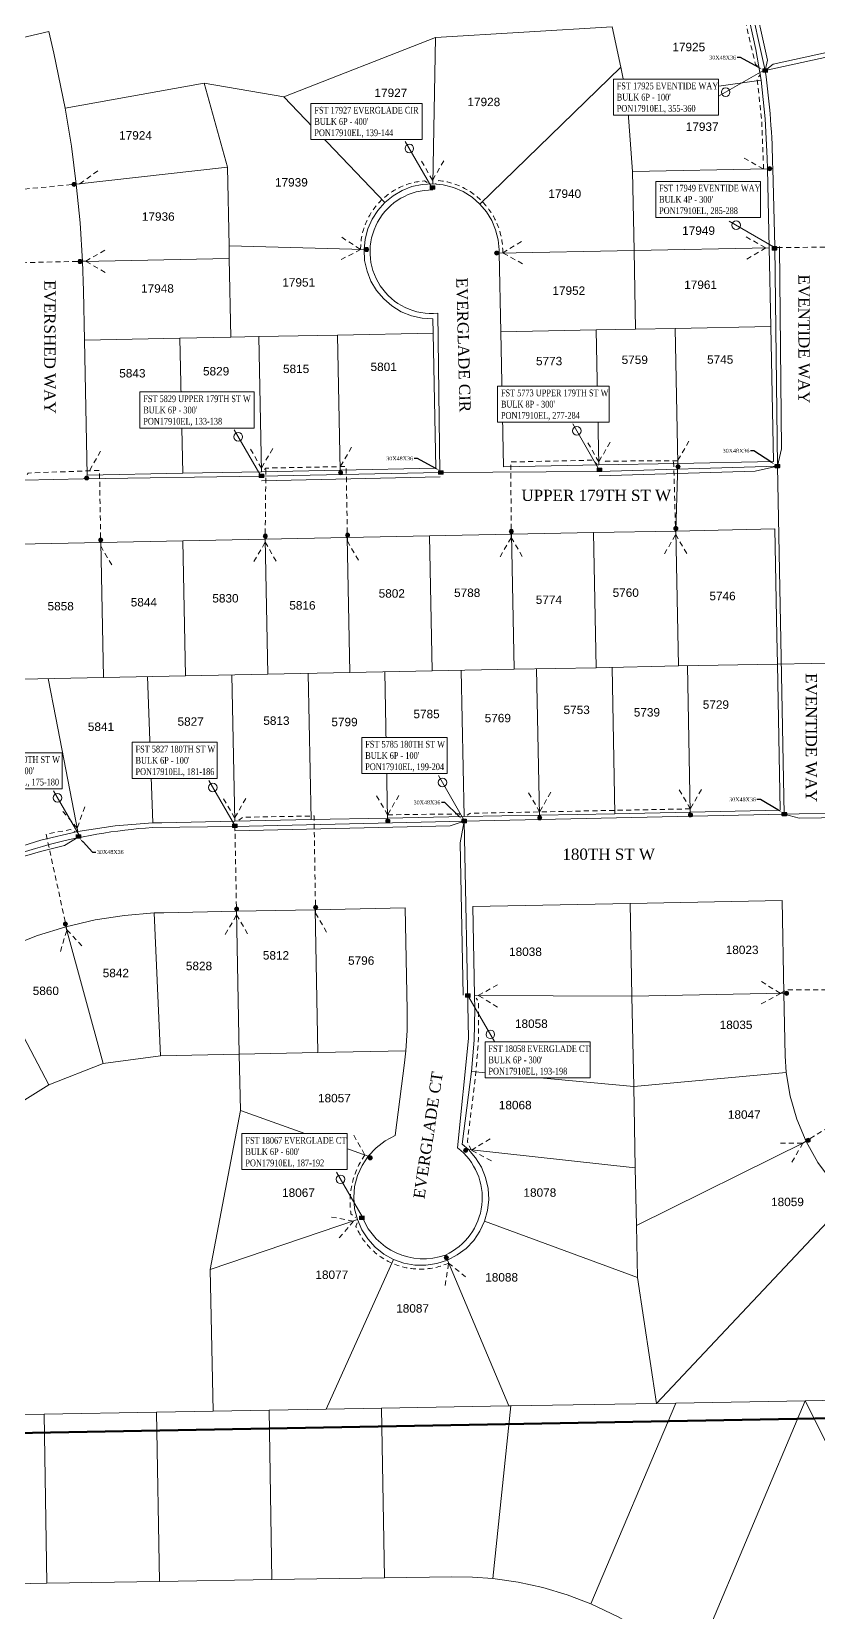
# Model space of a CAD drawing. Header units: feet. Extents: x 865220 to 2841409, y -2240498 to 948907.
# Drawn here: x 2836789 to 2837488, y 943864 to 945269 of the extents above; entities that cross this region are included whole.
import ezdxf
from ezdxf import colors
from ezdxf.entities.mleader import LeaderData, LeaderLine
from ezdxf.enums import TextEntityAlignment as Align
from ezdxf.lldxf.tags import DXFTag
from ezdxf.math import Vec2, Vec3

# ---------------------------------------------------------------- set-up
doc = ezdxf.new("R2010")
doc.units = ezdxf.units.FT
doc.header["$LTSCALE"] = 0.015
doc.header["$MEASUREMENT"] = 0
doc.linetypes.add('DASHED', pattern=[5, 3, -2])
for name, color, linetype in [('144A', 112, '144A'), ('288A', 112, '288A'), ('48A', 112, '48A'), ('48B', 112, '48B'), ('72A', 112, '72A'), ('BURNSVILLE AREA', 7, 'F1'), ('Dakota County Addresses', 7, 'Continuous'), ('Dakota County Parcels', 7, 'Continuous'), ('DETAIL', 7, 'Continuous'), ('DROP BURIED', 7, 'DASHED'), ('PROP_TEL', 6, 'Continuous'), ('STREET NAME', 7, 'Continuous'), ('TAIL', 1, 'MST'), ('TELEPHONE STRUCT-PROP', 6, 'Continuous'), ('TERMINALS', 7, 'Continuous')]:
    doc.layers.add(name, color=color, linetype=linetype)
doc.layers.add('RUNNING LINE (UNDERGROUND)', color=10, linetype='Continuous', lineweight=40)
doc.styles.add('Dimensions 100', font='arial.ttf')
doc.styles.add('Line', font='txt.shx', dxfattribs={"height": 3})
doc.styles.add('SIMPLEX', font='times.ttf', dxfattribs={"width": 0.8})
doc.styles.get("Standard").update_dxf_attribs({"font": 'times.ttf'})
doc.styles.add('Utilities', font='arial.ttf', dxfattribs={"height": 2.5})
tags = doc.linetypes.add('144A', pattern='A,80,-5,["144A",Line,S=1.5,R=0,X=0,Y=-1.5],-24', length=109).pattern_tags.tags
tags[6] = DXFTag(74, 10)
tags = doc.linetypes.add('288A', pattern='A,80,-5,["288A",Line,S=1.5,R=0,X=0,Y=-1.5],-24', length=109).pattern_tags.tags
tags[6] = DXFTag(74, 10)
tags = doc.linetypes.add('48A', pattern='A,80,-5,["48A",Line,S=1.5,R=0,X=0,Y=-1.5],-20', length=105).pattern_tags.tags
tags[6] = DXFTag(74, 10)
tags = doc.linetypes.add('48B', pattern='A,80,-5,["48B",Line,S=1.5,R=0,X=0,Y=-1.5],-20', length=105).pattern_tags.tags
tags[6] = DXFTag(74, 10)
tags = doc.linetypes.add('72A', pattern='A,80,-5,["72A",Line,S=1.5,R=0,X=0,Y=-1.5],-20', length=105).pattern_tags.tags
tags[6] = DXFTag(74, 10)
tags = doc.linetypes.add('F1', pattern='A,15,-5,["F1",Line,S=1.5,R=0,X=0,Y=-1.5],-12', length=32).pattern_tags.tags
tags[6] = DXFTag(74, 10)
tags = doc.linetypes.add('MST', pattern='A,5,-5,5,-5,["TAIL",Line,S=1.5,R=0,X=0,Y=-1.5],-20', length=40).pattern_tags.tags
tags[10] = DXFTag(74, 10)

# ---------------------------------------------------------------- blocks, each defined once
blk = doc.blocks.new('ACMAP_ANN_TEMPLATE_Dakota County Addresses')
at = {"layer": 'Dakota County Addresses', "style": 'Dimensions 100'}
blk.add_attdef('DakotaCountyAddress', text='', height=50, dxfattribs=at).set_placement((0, 0), align=Align.CENTER)
blk = doc.blocks.new('Proposed FlowerPot')
at = {"lineweight": 5, "ltscale": 100, "true_color": 0xffffff}
h = blk.add_hatch(color=7, dxfattribs=at)
h.dxf.hatch_style = 1
h.paths.add_polyline_path([(-0.06, 0, 0.414214), (0, -0.06, 0.414214), (0.06, 0, 0.414214), (0, 0.06, 0.414214)])
at = {"lineweight": 5, "ltscale": 100}
blk.add_circle((0, 0), 0.0604, dxfattribs=at)
at = {"layer": 'RUNNING LINE (UNDERGROUND)', "color": 6, "lineweight": 5, "const_width": 0.00907, "flags": 128}
blk.add_lwpolyline([(-0.06, 0, -0.414214), (0, 0.06, -0.414214), (0.06, 0, -0.414214), (0, -0.06, -0.414214), (-0.06, 0)], format="xyb", dxfattribs=at)
at = {"color": 18, "linetype": 'ByBlock', "lineweight": 5, "ltscale": 100, "true_color": 0x000000, "style": 'Dimensions 100'}
blk.add_text('F', height=0.0744, dxfattribs=at).set_placement((-0.029, -0.037))
blk = doc.blocks.new('NEW HH')
at = {"ltscale": 40, "true_color": 0xffffff}
h = blk.add_hatch(color=7, dxfattribs=at)
h.dxf.hatch_style = 1
h.paths.add_polyline_path([(-0.061, -0.031, 0.414214), (-0.046, -0.046), (0.046, -0.046, 0.414214), (0.061, -0.031), (0.061, 0.031, 0.414214), (0.046, 0.046), (-0.046, 0.046, 0.414214), (-0.061, 0.031)])
at = {"layer": 'RUNNING LINE (UNDERGROUND)', "color": 6, "lineweight": 0, "const_width": 0.005, "flags": 128}
blk.add_lwpolyline([(-0.061, 0.031), (-0.061, -0.031, 0.414214), (-0.046, -0.046), (0.046, -0.046, 0.414214), (0.061, -0.031), (0.061, 0.031, 0.414214), (0.046, 0.046), (-0.046, 0.046, 0.414214)], format="xyb", close=True, dxfattribs=at)
at = {"layer": 'TELEPHONE STRUCT-PROP', "color": 18, "true_color": 0x000000, "style": 'Utilities'}
blk.add_text('HH', height=0.05, dxfattribs=at).set_placement((0, 0), align=Align.MIDDLE_CENTER)
blk = doc.blocks.new('TERMINAL')
at = {"lineweight": 5, "ltscale": 0.5, "flags": 128}
blk.add_lwpolyline([(-0.1, -0.6), (-0.1, 44.8)], dxfattribs=at)
at = {"lineweight": 5, "ltscale": 0.5}
blk.add_circle((-0.1, 37.6), 3.83, dxfattribs=at)

msp = doc.modelspace()

# ---------------------------------------------------------------- linework, layer by layer
at = {"layer": '144A', "lineweight": 5, "ltscale": 50, "flags": 128}
msp.add_lwpolyline([(2837451.8, 944882.6), (2837458, 944573.5), (2837173.6, 944567.3), (2836969.7, 944562.5), (2836896.7, 944561.5, 0.104093), (2836706.3, 944508, 0.035024), (2836650.5, 944471.5, -0.042085), (2836578.5, 944424.7, -0.158174), (2836414.8, 944406.5), (2836334.3, 944422)], format="xyb", dxfattribs=at)
at = {"layer": '288A', "lineweight": 5, "ltscale": 50, "flags": 128}
msp.add_lwpolyline([(2834246.6, 944844), (2834452, 944845.4), (2834624.6, 944847.7), (2834825, 944848.8, 0.011615), (2834943.4, 944852.1, 0.030516), (2835035.9, 944860.4, 0.024555), (2835124.5, 944876.3), (2835210.8, 944896.9), (2835375.1, 944938.5), (2835476.4, 944957.7), (2835607.4, 944974.9, -0.1029), (2835676.9, 944971.7), (2835719.4, 944960.5), (2835902.9, 944908.2, 0.07075), (2836018, 944887.7, 0.026794), (2836192.7, 944891.2, -0.055921), (2836456.1, 944876), (2836511.5, 944866.7), (2836539.6, 944864.6), (2836620.8, 944865.7), (2836782.3, 944870.1), (2836835.1, 944871.4), (2836993.4, 944873.5), (2837152, 944876.9), (2837293.5, 944877.9), (2837451.8, 944882.6), (2837449.6, 945077.5), (2837447.7, 945146.8, 0.031584), (2837441, 945233.9), (2837425.8, 945302.5), (2837393, 945440.5), (2837607.9, 945487.5)], format="xyb", dxfattribs=at)
at = {"layer": '48A', "lineweight": 5, "ltscale": 50, "flags": 128}
msp.add_lwpolyline([(2837458, 944573.5), (2837471.3, 944569.7), (2837510.9, 944570.5), (2837513, 944417.6), (2837514.6, 944362.9, 0.441048), (2837652.7, 944237.6), (2837792.2, 944240.3), (2838001.1, 944244.5), (2838220.6, 944249.3)], format="xyb", dxfattribs=at)
at = {"layer": '48B', "lineweight": 5, "ltscale": 50, "flags": 128}
msp.add_lwpolyline([(2837458, 944573.5), (2837510.8, 944574.5), (2837731.1, 944579.4), (2837867.3, 944583.3)], dxfattribs=at)
at = {"layer": '72A', "lineweight": 5, "ltscale": 50, "flags": 128}
msp.add_lwpolyline([(2837888.5, 944890.4), (2838028.4, 944893.7), (2838116.5, 944896.9), (2838115, 945019.8, 0.060257), (2838104.8, 945093.3, -0.084014), (2838075.9, 945235.2), (2838070.5, 945328.2, 0.021242), (2837858.5, 945311.7, 0.014049), (2837645.9, 945278.6), (2837441, 945233.9), (2837443, 945243.3), (2837429.7, 945303.4), (2837397, 945437.9), (2837597.1, 945482.2), (2837607.9, 945487.5)], format="xyb", dxfattribs=at)
at = {"layer": 'Dakota County Parcels', "lineweight": 5}
for p, q in [((2837305, 945272.8), (2837148, 945263.3)), ((2837312.6, 945236.8), (2837305, 945272.8)), ((2836775.4, 945261.7), (2836804.6, 945268.5)), ((2836809, 945249.3), (2836804.6, 945268.5)), ((2837148, 945263.3), (2837013.2, 945210.7)), ((2837148, 945263.3), (2837145.6, 945133.3)), ((2836819, 945200.5), (2836809, 945249.3)), ((2837312.6, 945236.8), (2837187.5, 945115.2)), ((2837318.5, 945208.5), (2837312.6, 945236.8)), ((2836942.6, 945222.8), (2836819, 945200.5)), ((2836942.6, 945222.8), (2836963.2, 945148.1)), ((2837013.2, 945210.7), (2836942.6, 945222.8)), ((2837318.5, 945208.5), (2837437.3, 945225.5)), ((2837013.2, 945210.7), (2837103.1, 945116.7)), ((2837323.1, 945144.2), (2837318.5, 945208.5)), ((2836963.2, 945148.1), (2836828.9, 945133)), ((2836963.2, 945148.1), (2836964.6, 945078.1)), ((2837323.1, 945144.2), (2837443.1, 945146.6)), ((2837443.1, 945146.6), (2837442.9, 945156.2)), ((2837444.5, 945076.6), (2837443.1, 945146.6)), ((2837324.5, 945074.2), (2837323.1, 945144.2)), ((2836964.6, 945078.1), (2837084.6, 945074.9)), ((2836964.6, 945078.1), (2836964.8, 945067.1)), ((2837204.6, 945071.8), (2837204.5, 945074.6)), ((2837324.5, 945074.2), (2837204.6, 945071.8)), ((2837324.5, 945074.2), (2837444.5, 945076.6)), ((2837325.9, 945004.2), (2837324.5, 945074.2)), ((2837445.9, 945006.6), (2837444.5, 945076.6)), ((2836964.8, 945067.1), (2836834.3, 945064.4)), ((2836835.2, 945038.2), (2836834.3, 945064.4)), ((2836964.8, 945067.1), (2836966.2, 944997.1)), ((2837206, 945001.8), (2837204.6, 945071.8)), ((2836836.1, 944994.5), (2836835.2, 945038.2)), ((2837146, 945000.7), (2837145.7, 945013.4)), ((2837325.9, 945004.2), (2837290.9, 945003.5)), ((2837360.9, 945004.9), (2837325.9, 945004.2)), ((2837360.9, 945004.9), (2837445.9, 945006.6)), ((2837363.3, 944885), (2837360.9, 945004.9)), ((2837448.3, 944886.7), (2837445.9, 945006.6)), ((2836836.1, 944994.5), (2836921, 944996.2)), ((2836838.5, 944874.5), (2836836.1, 944994.5)), ((2836921, 944996.2), (2836966.2, 944997.1)), ((2836923.4, 944876.2), (2836921, 944996.2)), ((2836966.2, 944997.1), (2836991, 944997.6)), ((2836991, 944997.6), (2837061, 944999)), ((2836993.4, 944877.6), (2836991, 944997.6)), ((2837061, 944999), (2837146, 945000.7)), ((2837063.4, 944879), (2837061, 944999)), ((2837148.4, 944880.7), (2837146, 945000.7)), ((2837290.9, 945003.5), (2837206, 945001.8)), ((2837208.4, 944881.9), (2837206, 945001.8)), ((2837290.9, 945003.5), (2837293.3, 944883.6)), ((2836993.4, 944877.6), (2836923.4, 944876.2)), ((2837063.4, 944879), (2836993.4, 944877.6)), ((2837148.4, 944880.7), (2837063.4, 944879)), ((2837293.3, 944883.6), (2837208.4, 944881.9)), ((2837363.3, 944885), (2837293.3, 944883.6)), ((2837362.4, 944855), (2837363.3, 944885)), ((2837363.3, 944885), (2837448.3, 944886.7)), ((2836923.4, 944876.2), (2836838.5, 944874.5)), ((2837361.5, 944824.9), (2837362.4, 944855)), ((2837215.6, 944822), (2837142.6, 944820.6)), ((2837288.5, 944823.5), (2837215.6, 944822)), ((2837217.9, 944702.1), (2837215.6, 944822)), ((2837361.5, 944824.9), (2837288.5, 944823.5)), ((2837290.9, 944703.5), (2837288.5, 944823.5)), ((2837361.5, 944824.9), (2837449.5, 944826.7)), ((2837363.9, 944705), (2837361.5, 944824.9)), ((2837451.4, 944731.7), (2837449.5, 944826.7)), ((2836850.7, 944814.8), (2836777.7, 944813.3)), ((2836923.6, 944816.2), (2836850.7, 944814.8)), ((2836853.1, 944694.8), (2836850.7, 944814.8)), ((2836996.6, 944817.7), (2836923.6, 944816.2)), ((2836926, 944696.2), (2836923.6, 944816.2)), ((2837069.6, 944819.1), (2836996.6, 944817.7)), ((2836999, 944697.7), (2836996.6, 944817.7)), ((2837142.6, 944820.6), (2837069.6, 944819.1)), ((2837072, 944699.2), (2837069.6, 944819.1)), ((2837145, 944700.6), (2837142.6, 944820.6)), ((2837451.9, 944706.7), (2837451.4, 944731.7)), ((2836853.1, 944694.8), (2836926, 944696.2)), ((2836897, 944565.6), (2836892.1, 944695.6)), ((2836926, 944696.2), (2836999, 944697.7)), ((2836969.6, 944567.1), (2836967, 944697.1)), ((2836999, 944697.7), (2837072, 944699.2)), ((2837037.5, 944568.5), (2837034.9, 944698.4)), ((2837072, 944699.2), (2837145, 944700.6)), ((2837105.5, 944569.8), (2837102.9, 944699.8)), ((2837145, 944700.6), (2837217.9, 944702.1)), ((2837173.5, 944571.2), (2837170.9, 944701.1)), ((2837217.9, 944702.1), (2837290.9, 944703.5)), ((2837240.5, 944572.5), (2837237.9, 944702.5)), ((2837290.9, 944703.5), (2837363.9, 944705)), ((2837307.5, 944573.8), (2837304.9, 944703.8)), ((2837451.9, 944706.7), (2837363.9, 944705)), ((2837371.9, 944705.1), (2837374.4, 944575.2)), ((2837481.9, 944707.3), (2837451.9, 944706.7)), ((2837454.4, 944576.8), (2837451.9, 944706.7)), ((2837511.9, 944707.9), (2837481.9, 944707.3)), ((2836780.1, 944693.3), (2836853.1, 944694.8)), ((2837037.5, 944568.5), (2837105.5, 944569.8)), ((2837105.5, 944569.8), (2837173.5, 944571.2)), ((2837173.5, 944571.2), (2837240.5, 944572.5)), ((2837240.5, 944572.5), (2837307.5, 944573.8)), ((2837307.5, 944573.8), (2837374.4, 944575.2)), ((2837374.4, 944575.2), (2837454.4, 944576.8)), ((2836905, 944565.8), (2836897, 944565.6)), ((2836905, 944565.8), (2836969.6, 944567.1)), ((2836969.6, 944567.1), (2837037.5, 944568.5)), ((2836906.6, 944485.8), (2836898.2, 944485.6)), ((2836903.7, 944358.8), (2836898.2, 944485.6)), ((2836971.1, 944487.1), (2836906.6, 944485.8)), ((2837041.1, 944488.5), (2836971.1, 944487.1)), ((2836973.7, 944360.2), (2836971.1, 944487.1)), ((2837121.1, 944490.1), (2837041.1, 944488.5)), ((2837043.6, 944361.6), (2837041.1, 944488.5)), ((2837122.9, 944399.3), (2837121.1, 944490.1)), ((2837181.1, 944491.3), (2837321, 944494.1)), ((2837182.7, 944412.3), (2837181.1, 944491.3)), ((2837456, 944496.8), (2837321, 944494.1)), ((2837322.6, 944411.7), (2837321, 944494.1)), ((2837457.6, 944414.3), (2837456, 944496.8)), ((2836852.6, 944351.8), (2836819.7, 944473.4)), ((2836804.6, 944332.9), (2836745.8, 944444.3)), ((2837322.6, 944411.7), (2837457.6, 944414.3)), ((2837458.7, 944358.8), (2837457.6, 944414.3)), ((2837182.9, 944400.5), (2837182.7, 944412.3)), ((2837182.7, 944412.3), (2837322.6, 944411.7)), ((2837324.2, 944331.5), (2837322.6, 944411.7)), ((2836903.7, 944358.8), (2836852.6, 944351.8)), ((2836973.7, 944360.2), (2836903.7, 944358.8)), ((2837043.6, 944361.6), (2836973.7, 944360.2)), ((2836974.7, 944310.2), (2836973.7, 944360.2)), ((2837121.6, 944363.1), (2837043.6, 944361.6)), ((2837120.4, 944352.5), (2837121.6, 944363.1)), ((2837459.6, 944343.9), (2837458.7, 944358.8)), ((2836852.6, 944351.8), (2836804.6, 944332.9)), ((2837112.2, 944287.9), (2837120.4, 944352.5)), ((2837171.7, 944280.3), (2837179.9, 944344.9)), ((2837179.9, 944344.9), (2837324.2, 944331.5)), ((2836804.6, 944332.9), (2836753.6, 944301.3)), ((2837324.2, 944331.5), (2837459.6, 944343.9)), ((2837325.6, 944259.2), (2837324.2, 944331.5)), ((2836947.9, 944168.8), (2836974.7, 944310.2)), ((2837088.3, 944269.7), (2836974.7, 944310.2)), ((2837177.3, 944275.5), (2837171.7, 944280.3)), ((2837177.3, 944275.5), (2837325.6, 944259.2)), ((2837326.6, 944208.1), (2837477.3, 944282.6)), ((2837326.6, 944208.1), (2837325.6, 944259.2)), ((2837344.4, 944050), (2837515.2, 944231.3)), ((2837078.6, 944213.2), (2836947.9, 944168.8)), ((2837327.5, 944161.8), (2837191.7, 944211.8)), ((2837327.5, 944161.8), (2837326.6, 944208.1)), ((2837110.8, 944177.8), (2837051, 944044.9)), ((2837158.6, 944177.3), (2837213.1, 944047.7)), ((2836950.4, 944043.1), (2836947.9, 944168.8)), ((2837327.5, 944161.8), (2837344.4, 944050)), ((2837214.9, 944047.8), (2837344.4, 944050)), ((2837286.2, 943872), (2837361.5, 944050.3)), ((2837361.5, 944050.3), (2837344.4, 944050)), ((2837476.6, 944052.3), (2837361.5, 944050.3)), ((2837375.9, 943813.8), (2837476.6, 944052.3)), ((2837508, 944052.9), (2837476.6, 944052.3)), ((2837476.6, 944052.3), (2837542.4, 943920.6)), ((2836700.3, 944038.8), (2836800.2, 944040.5)), ((2836800.2, 944040.5), (2836900.2, 944042.3)), ((2836802.7, 943890.2), (2836800.2, 944040.5)), ((2836900.2, 944042.3), (2836950.4, 944043.1)), ((2836902.7, 943891.8), (2836900.2, 944042.3)), ((2836950.4, 944043.1), (2837000.2, 944044)), ((2837000.2, 944044), (2837051, 944044.9)), ((2837002.6, 943893.4), (2837000.2, 944044)), ((2837051, 944044.9), (2837100.2, 944045.8)), ((2837100.2, 944045.8), (2837213.1, 944047.7)), ((2837102.6, 943895), (2837100.2, 944045.8)), ((2837199, 943894.4), (2837214.9, 944047.8)), ((2837213.1, 944047.7), (2837214.9, 944047.8)), ((2837002.6, 943893.4), (2837102.6, 943895)), ((2837102.6, 943895), (2837162.6, 943896)), ((2836702.7, 943888.5), (2836802.7, 943890.2)), ((2836802.7, 943890.2), (2836902.7, 943891.8)), ((2836902.7, 943891.8), (2837002.6, 943893.4))]:
    msp.add_line(p, q, dxfattribs=at)
for points in [[(2837437.3, 945225.5), (2837432.7, 945252.7), (2837426.8, 945279.6)], [(2837442.9, 945156.2), (2837441.1, 945191), (2837437.3, 945225.5)], [(2836819, 945200.5), (2836819, 945200.5), (2836819, 945200.5)], [(2836828.9, 945133), (2836824.5, 945166.8), (2836819, 945200.5)], [(2836834.3, 945064.4), (2836832.2, 945098.8), (2836828.9, 945133)], [(2837145.6, 945133.3), (2837136.3, 945132.8), (2837127.1, 945130.8), (2837118.4, 945127.4), (2837110.3, 945122.6), (2837103.1, 945116.7)], [(2837187.5, 945115.2), (2837180.5, 945121.4), (2837172.6, 945126.4), (2837164, 945130.1), (2837154.9, 945132.4), (2837145.6, 945133.3)], [(2837103.1, 945116.7), (2837096.8, 945109.7), (2837091.7, 945101.9), (2837087.9, 945093.3), (2837085.5, 945084.3), (2837084.6, 945074.9)], [(2837204.5, 945074.6), (2837203.7, 945083.5), (2837201.5, 945092.3), (2837198, 945100.6), (2837193.3, 945108.3), (2837187.5, 945115.2)], [(2837084.6, 945074.9), (2837085.1, 945065.3), (2837087.2, 945055.8), (2837090.7, 945046.8), (2837095.7, 945038.5), (2837102, 945031.1), (2837109.3, 945024.8), (2837117.6, 945019.7), (2837126.6, 945016.1), (2837136.1, 945014), (2837145.7, 945013.4)], [(2836830.3, 944557.9), (2836810.7, 944658.9), (2836804, 944693.8)], [(2836830.3, 944557.9), (2836797.5, 944550.3), (2836765.4, 944540.1)], [(2836897, 944565.6), (2836863.5, 944563), (2836830.3, 944557.9)], [(2836898.2, 944485.6), (2836871.8, 944483.4), (2836845.6, 944479.4), (2836819.7, 944473.4)], [(2836819.7, 944473.4), (2836794.4, 944465.5), (2836769.7, 944455.8), (2836745.8, 944444.3)], [(2837179.9, 944344.9), (2837182.4, 944372.6), (2837182.9, 944400.5)], [(2837121.6, 944363.1), (2837122.8, 944381.2), (2837122.9, 944399.3)], [(2837477.3, 944282.6), (2837469, 944302.3), (2837463.1, 944322.8), (2837459.6, 944343.9)], [(2837112.2, 944287.9), (2837103.2, 944283.2), (2837095.2, 944277.1), (2837088.3, 944269.7)], [(2837191.7, 944211.8), (2837194.3, 944221.3), (2837195.4, 944231.1), (2837194.8, 944240.9), (2837192.6, 944250.6), (2837188.9, 944259.7), (2837183.7, 944268.1), (2837177.3, 944275.5)], [(2837515.2, 944231.3), (2837500.6, 944246.9), (2837487.9, 944264), (2837477.3, 944282.6)], [(2837088.3, 944269.7), (2837082.8, 944261.4), (2837078.7, 944252.3), (2837076.2, 944242.7), (2837075.4, 944232.8), (2837076.2, 944222.9), (2837078.6, 944213.2)], [(2837078.6, 944213.2), (2837082.5, 944204.2), (2837087.8, 944196), (2837094.5, 944188.7), (2837102.2, 944182.6), (2837110.8, 944177.8)], [(2837158.6, 944177.3), (2837167.3, 944181.8), (2837175.2, 944187.7), (2837182, 944194.8), (2837187.5, 944202.9), (2837191.7, 944211.8)], [(2837110.8, 944177.8), (2837120, 944174.6), (2837129.7, 944172.8), (2837139.6, 944172.7), (2837149.3, 944174.2), (2837158.6, 944177.3)], [(2837199, 943894.4), (2837180.8, 943895.7), (2837162.6, 943896)], [(2837286.2, 943872), (2837265.1, 943880), (2837243.4, 943886.4), (2837221.4, 943891.3), (2837199, 943894.4)], [(2837375.9, 943813.8), (2837355.5, 943831.3), (2837333.6, 943846.9), (2837310.5, 943860.5), (2837286.2, 943872)]]:
    msp.add_lwpolyline(points, dxfattribs=at)
at = {"layer": 'DROP BURIED', "lineweight": 5, "ltscale": 100, "flags": 128}
for points in [[(2837418.4, 945300.2), (2837426.7, 945263.2), (2837432.4, 945239.3), (2837436.2, 945237.7)], [(2837439.6, 945146.4), (2837437.9, 945190.3), (2837433.8, 945226.5), (2837436.8, 945230.5)], [(2836832, 945133.4), (2836765.4, 945126.9)], [(2837507.6, 945067.6), (2837506.9, 945077.2), (2837449.1, 945076.6)], [(2836837.3, 945064.6), (2836777.8, 945063.2)], [(2836850.6, 944811.6), (2836849.5, 944878.7), (2836840.5, 944878.4), (2836786.2, 944876.4), (2836783.5, 944873.3)], [(2837069.8, 944815.9), (2837068.7, 944882.2), (2837063.5, 944882.1), (2836997.3, 944880.8), (2836995.1, 944878.1)], [(2836996.7, 944815), (2836997.3, 944880.8)], [(2837215.4, 944819.2), (2837214.9, 944886.2), (2837287.8, 944887.8), (2837291.8, 944884)], [(2837363.2, 944887.3), (2837299.1, 944887), (2837297, 944884.7)], [(2837361.5, 944821.8), (2837359.6, 944887.3)], [(2837041.5, 944485.4), (2837040.1, 944571.8), (2836976.7, 944570.6), (2836973.3, 944567.9)], [(2837105.5, 944572.8), (2837169.2, 944573.6), (2837171.7, 944571.4)], [(2837374.4, 944578.1), (2837240.5, 944575.4), (2837178.5, 944574.1), (2837176.1, 944572.4)], [(2836820.6, 944470.6), (2836802.1, 944555.5), (2836823.5, 944559.7), (2836828, 944557.8)], [(2836971.3, 944483.9), (2836969.8, 944562.3)], [(2837454.7, 944414), (2837459.8, 944417.4), (2837512.8, 944417.4)], [(2837180, 944274.8), (2837176.4, 944282.3), (2837184, 944344.5), (2837186.3, 944374), (2837186.3, 944407), (2837184.1, 944409.9)]]:
    msp.add_lwpolyline(points, dxfattribs=at)
at = {"layer": 'DROP BURIED', "lineweight": 5, "ltscale": 100}
for points in [[(2836832, 945133.4), (2836848.3, 945145)], [(2837155.4, 945153.8), (2837145.4, 945136.5), (2837135.4, 945153.8)], [(2837422.2, 945156.2), (2837439.6, 945146.4)], [(2836854.6, 945054.6), (2836837.3, 945064.6), (2836854.6, 945074.6)], [(2837064.7, 945085.8), (2837081.5, 945075), (2837063.7, 945065.8)], [(2837225.3, 945062.3), (2837207.8, 945072), (2837225, 945082.3)], [(2837424, 945086.2), (2837441.5, 945076.4), (2837424.3, 945066.2)], [(2836850.5, 944895.8), (2836840.5, 944878.4)], [(2837003.4, 944898.1), (2836993.4, 944880.7), (2836983.4, 944898.1)], [(2837073.5, 944899.4), (2837063.5, 944882.1)], [(2837303.2, 944903.7), (2837293.2, 944886.4), (2837283.2, 944903.7)], [(2837373.2, 944904.7), (2837363.2, 944887.3)], [(2837351.5, 944804.5), (2837361.5, 944821.8), (2837371.5, 944804.5)], [(2836850.6, 944811.6), (2836860.6, 944794.3)], [(2836986.7, 944797.7), (2836996.7, 944815), (2837006.7, 944797.7)], [(2837069.8, 944815.9), (2837079.8, 944798.6)], [(2837205.4, 944801.9), (2837215.4, 944819.2), (2837225.4, 944801.9)], [(2836979.5, 944587.4), (2836969.5, 944570.1), (2836959.5, 944587.4)], [(2837115.5, 944590.1), (2837105.5, 944572.8), (2837095.5, 944590.1)], [(2837250.5, 944592.8), (2837240.5, 944575.4), (2837230.5, 944592.8)], [(2837384.4, 944595.4), (2837374.4, 944578.1), (2837364.4, 944595.4)], [(2836836.4, 944579.9), (2836829.7, 944561), (2836816.7, 944576.2)], [(2837041.5, 944485.4), (2837051.5, 944468.1)], [(2836814.7, 944451.4), (2836820.6, 944470.6), (2836834.2, 944455.9)], [(2836961.3, 944466.6), (2836971.3, 944483.9), (2836981.3, 944466.6)], [(2837203.2, 944402), (2837186.1, 944412.4), (2837203.7, 944422)], [(2837437.7, 944424.6), (2837454.7, 944414), (2837437, 944404.6)], [(2837075.4, 944288.1), (2837085.3, 944270.7)], [(2837197.7, 944265.4), (2837180, 944274.8), (2837197, 944285.4)], [(2837454.5, 944281.2), (2837474.5, 944281.2), (2837464.5, 944263.9)], [(2837055.6, 944215.5), (2837075.2, 944211.8), (2837062.2, 944196.6)], [(2837156.5, 944154.8), (2837159.7, 944174.6), (2837175.2, 944161.9)]]:
    msp.add_lwpolyline(points, dxfattribs=at)
at = {"layer": 'DROP BURIED', "lineweight": 5, "ltscale": 100, "flags": 128}
for points in [[(2837081.5, 945075, -0.395225), (2837138.4, 945135.9), (2837141.5, 945133.9)], [(2837207.8, 945072, 0.387805), (2837151.1, 945136.2), (2837148.2, 945133.3)], [(2837474.5, 944281.2), (2837531.1, 944316.2, -0.088329), (2837521.8, 944357.7), (2837520.1, 944412.1), (2837516.9, 944415)], [(2837085.3, 944270.7, 0.191244), (2837072.9, 944218.4), (2837077.1, 944215.1)], [(2837159.7, 944174.6, -0.41994), (2837077.4, 944207.1), (2837078.5, 944210.8)]]:
    msp.add_lwpolyline(points, format="xyb", dxfattribs=at)
at = {"layer": 'TAIL', "lineweight": 5, "ltscale": 50, "flags": 128}
for points in [[(2837576.7, 945267.6), (2837448, 945239.5), (2837441, 945233.9)], [(2837451.8, 944882.6), (2837455.6, 944897.8), (2837453.6, 945077.6)], [(2837293.6, 944873.9), (2837432.2, 944878), (2837451.8, 944882.6)], [(2836993.4, 944869.5), (2837152.1, 944872.9)], [(2837173.6, 944567.3), (2837161, 944563), (2836969.8, 944558.5)], [(2837172.6, 944412.6), (2837170, 944547.9), (2837173.6, 944567.3)]]:
    msp.add_lwpolyline(points, dxfattribs=at)
for points in [[(2837152, 944876.9), (2837150.1, 945018.3, -1.056992), (2837145.6, 945127.9)], [(2837083.1, 944215.3, 0.403836), (2837156.8, 944181.7, 0.565572), (2837167.7, 944277), (2837177.4, 944374.1), (2837173.6, 944567.3)], [(2836830.4, 944552.9), (2836818.4, 944545.5, 0.068737), (2836708.2, 944504.5)]]:
    msp.add_lwpolyline(points, format="xyb", dxfattribs=at)

# ---------------------------------------------------------------- block references
at = {"lineweight": 5, "xscale": 40, "yscale": 40, "zscale": 40}
for p in [(2837441, 945233.9), (2837145.4, 945130.1), (2837449.2, 945076), (2837152.7, 944876.9), (2837293.8, 944879.3), (2837451.8, 944882.6), (2836993.4, 944873.9), (2837173.6, 944567.3), (2837458, 944573.5), (2836830.8, 944553.6), (2836969.7, 944563.1), (2837176.8, 944412.2), (2837082.7, 944214.8)]:
    msp.add_blockref('NEW HH', p, dxfattribs=at)
at = {"layer": 'Dakota County Addresses', "lineweight": 5, "xscale": 0.15, "yscale": 0.15, "zscale": 0.15}
for p, values in [((2837373.1, 945251.1), {'DakotaCountyAddress': '17925'}), ((2837108.4, 945210.4), {'DakotaCountyAddress': '17927'}), ((2837191, 945202.3), {'DakotaCountyAddress': '17928'}), ((2837385, 945180.3), {'DakotaCountyAddress': '17937'}), ((2836881.5, 945172.6), {'DakotaCountyAddress': '17924'}), ((2837020, 945130.9), {'DakotaCountyAddress': '17939'}), ((2837262.9, 945120.8), {'DakotaCountyAddress': '17940'}), ((2836901.7, 945100.5), {'DakotaCountyAddress': '17936'}), ((2837381.8, 945088), {'DakotaCountyAddress': '17949'}), ((2837026.5, 945042), {'DakotaCountyAddress': '17951'}), ((2837383.6, 945039.9), {'DakotaCountyAddress': '17961'}), ((2836901, 945036.6), {'DakotaCountyAddress': '17948'}), ((2837266.5, 945034.7), {'DakotaCountyAddress': '17952'}), ((2837249, 944972.1), {'DakotaCountyAddress': '5773'}), ((2837325.1, 944973.3), {'DakotaCountyAddress': '5759'}), ((2837401, 944973.5), {'DakotaCountyAddress': '5745'}), ((2836878.7, 944961.3), {'DakotaCountyAddress': '5843'}), ((2836953.1, 944963.1), {'DakotaCountyAddress': '5829'}), ((2837024.2, 944965.2), {'DakotaCountyAddress': '5815'}), ((2837102, 944967), {'DakotaCountyAddress': '5801'}), ((2836888.9, 944757.9), {'DakotaCountyAddress': '5844'}), ((2836961.4, 944761.4), {'DakotaCountyAddress': '5830'}), ((2837109.2, 944765.7), {'DakotaCountyAddress': '5802'}), ((2837176.2, 944766.3), {'DakotaCountyAddress': '5788'}), ((2837248.8, 944760.1), {'DakotaCountyAddress': '5774'}), ((2837317.1, 944766.4), {'DakotaCountyAddress': '5760'}), ((2837403.1, 944763.4), {'DakotaCountyAddress': '5746'}), ((2836815, 944754.4), {'DakotaCountyAddress': '5858'}), ((2837029.8, 944755.1), {'DakotaCountyAddress': '5816'}), ((2837273.5, 944662.3), {'DakotaCountyAddress': '5753'}), ((2837335.9, 944660.1), {'DakotaCountyAddress': '5739'}), ((2837397.2, 944667), {'DakotaCountyAddress': '5729'}), ((2836850.8, 944647.3), {'DakotaCountyAddress': '5841'}), ((2836930.5, 944651.9), {'DakotaCountyAddress': '5827'}), ((2837006.7, 944652.7), {'DakotaCountyAddress': '5813'}), ((2837067.2, 944651.5), {'DakotaCountyAddress': '5799'}), ((2837140.1, 944658.6), {'DakotaCountyAddress': '5785'}), ((2837203.4, 944655), {'DakotaCountyAddress': '5769'}), ((2837420.5, 944449.1), {'DakotaCountyAddress': '18023'}), ((2836937.9, 944434.8), {'DakotaCountyAddress': '5828'}), ((2837006.3, 944444.2), {'DakotaCountyAddress': '5812'}), ((2837082, 944439.6), {'DakotaCountyAddress': '5796'}), ((2837228, 944447.4), {'DakotaCountyAddress': '18038'}), ((2836864, 944428.5), {'DakotaCountyAddress': '5842'}), ((2836801.8, 944412.7), {'DakotaCountyAddress': '5860'}), ((2837233.2, 944383.5), {'DakotaCountyAddress': '18058'}), ((2837415.1, 944382.5), {'DakotaCountyAddress': '18035'}), ((2837058.2, 944317.4), {'DakotaCountyAddress': '18057'}), ((2837218.9, 944311.2), {'DakotaCountyAddress': '18068'}), ((2837422.4, 944302.8), {'DakotaCountyAddress': '18047'}), ((2837026.3, 944233.4), {'DakotaCountyAddress': '18067'}), ((2837240.8, 944233.5), {'DakotaCountyAddress': '18078'}), ((2837460.8, 944225.2), {'DakotaCountyAddress': '18059'}), ((2837055.9, 944160.5), {'DakotaCountyAddress': '18077'}), ((2837206.8, 944158.2), {'DakotaCountyAddress': '18088'}), ((2837127.7, 944130.6), {'DakotaCountyAddress': '18087'})]:
    msp.add_blockref('ACMAP_ANN_TEMPLATE_Dakota County Addresses', p, dxfattribs=at).add_auto_attribs(values)
at = {"layer": 'PROP_TEL', "lineweight": 5, "xscale": 30, "yscale": 30, "zscale": 30}
for p in [(2837445, 945146.8), (2836826.9, 945132.8), (2837086.9, 945075), (2836832.2, 945064.3), (2837202.4, 945071.8), (2837063.7, 944876.7), (2837363.5, 944882), (2836838.1, 944872.1), (2836996.8, 944820.3), (2837069.9, 944821.2), (2837215.4, 944824.5), (2837361.6, 944827.1), (2836850.6, 944816.9), (2837105.7, 944567.4), (2837240.7, 944570.1), (2837374.6, 944572.7), (2836971.3, 944489.2), (2837041.6, 944490.7), (2836819.2, 944475.8), (2837460, 944414.2), (2837174.8, 944274.7), (2837479.2, 944283.7), (2837090, 944268.1), (2837157.7, 944179.4)]:
    msp.add_blockref('Proposed FlowerPot', p, dxfattribs=at)
at = {"layer": 'TERMINALS', "lineweight": 5, "ltscale": 0.5}
for p, rotation in [((2837438.4, 945233.6), 120), ((2837143.7, 945132.2), 30), ((2837447.9, 945077.8), 59.99999999999999), ((2837292.5, 944881.3), 30), ((2836991.7, 944876), 30), ((2836969.1, 944564.6), 30), ((2837173.1, 944569), 30), ((2836831.1, 944555.4), 30), ((2837177.9, 944410.3), 210), ((2837082.6, 944216.5), 30)]:
    msp.add_blockref('TERMINAL', p, dxfattribs=dict(at, rotation=rotation))

# ---------------------------------------------------------------- texts
at = {"layer": 'STREET NAME', "lineweight": 5, "ltscale": 40, "char_height": 10, "attachment_point": 1}
for s, insert, rotation in [('EVERSHED WAY', (2836810.4, 945047.8), 270), ('EVERGLADE CIR', (2837176.5, 945050.1), 271.3964), ('EVENTIDE WAY', (2837480.6, 945052.7), 270), ('EVENTIDE WAY', (2837487, 944698.7), 270), ('EVERGLADE CT', (2837128.3, 944232.7), 81.6682)]:
    msp.add_mtext(s, dxfattribs=dict(at, insert=insert, rotation=rotation))
for s, insert in [('UPPER 179TH ST W', (2837224.4, 944861.6)), ('180TH ST W', (2837260.8, 944542.8))]:
    msp.add_mtext(s, dxfattribs=dict(at, insert=insert))

# ---------------------------------------------------------------- next in the draw order: texts
at = {"layer": 'TERMINALS', "lineweight": 5, "ltscale": 0.5, "char_height": 6, "attachment_point": 1, "style": 'SIMPLEX', "bg_fill": 19, "box_fill_scale": 1.5, "bg_fill_color": 256, "bg_fill_transparency": 0}
for s, insert, width in [("FST 17925 EVENTIDE WAY\\PBULK 6P - 100'\\PPON17910EL, 355-360", (2837309.1, 945223.3), 87.542), ("FST 17949 EVENTIDE WAY\\PBULK 4P - 300'\\PPON17910EL, 285-288", (2837346.7, 945132.5), 87.158), ("FST 5773 UPPER 179TH ST W\\PBULK 8P - 300'\\PPON17910EL, 277-284", (2837206.2, 944950.6), 93.124), ("FST 5785 180TH ST W\\PBULK 6P - 100'\\PPON17910EL, 199-204", (2837085.6, 944638.5), 69.671), ("FST 5853 180TH ST W\\PBULK 6P - 100'\\PPON17910EL, 175-180", (2836743.5, 944624.9), 69.671), ("FST 5827 180TH ST W\\PBULK 6P - 100'\\PPON17910EL, 181-186", (2836881.5, 944634.2), 69.671), ("FST 18058 EVERGLADE CT\\PBULK 6P - 300'\\PPON17910EL, 193-198", (2837195.1, 944368.1), 87.376), ("FST 18067 EVERGLADE CT\\PBULK 6P - 600'\\PPON17910EL, 187-192", (2836979.1, 944286.6), 87.376)]:
    msp.add_mtext(s, dxfattribs=dict(at, insert=insert, width=width))
for s, insert in [("FST 17927 EVERGLADE CIR\\PBULK 6P - 400'\\PPON17910EL, 139-144", (2837040.4, 945201.7)), ("FST 5829 UPPER 179TH ST W\\PBULK 6P - 300'\\PPON17910EL, 133-138", (2836888.4, 944945.4))]:
    msp.add_mtext(s, dxfattribs=dict(at, insert=insert))

# ---------------------------------------------------------------- next in the draw order: leaders
at = {"layer": 'DETAIL', "lineweight": 5, "ltscale": 5}
ml = msp.add_multileader_mtext('Standard', dxfattribs=at)
ml.set_content('30X48X36', color=256)
ml.set_leader_properties()
ml.build(insert=Vec2(0, 0))
ml.multileader.update_dxf_attribs({"has_text_frame": 1, "text_left_attachment_type": 2, "text_right_attachment_type": 2, "dogleg_length": 3})
ctx = ml.context
ctx.base_point, ctx.char_height, ctx.landing_gap_size, ctx.plane_origin = Vec3(2837390.4, 945245.5), 3.5, 1.5, Vec3(2837462.5, 945268)
ctx.left_attachment, ctx.right_attachment, ctx.text_align_type = 2, 2, 1
notes = []
notes.append((ctx, [(0, (1, 1, 0), (2837419, 945245.5), (-1, 0), 3, [(0, [(2837438.3, 945235)], 0, [])])]))
ctx.mtext.insert, ctx.mtext.alignment, ctx.mtext.flow_direction = Vec3(2837403.2, 945247.2), 2, 5
ctx.mtext.has_bg_fill, ctx.mtext.bg_color, ctx.mtext.bg_scale_factor, ctx.mtext.bg_transparency, ctx.mtext.use_window_bg_color = 1, -1027028792, 1.5, 0, 1
ml = msp.add_multileader_mtext('Standard', dxfattribs=at)
ml.set_content('30X48X36', color=256)
ml.set_leader_properties()
ml.build(insert=Vec2(0, 0))
ml.multileader.update_dxf_attribs({"has_text_frame": 1, "text_left_attachment_type": 2, "text_right_attachment_type": 2, "dogleg_length": 3})
ctx = ml.context
ctx.base_point, ctx.char_height, ctx.landing_gap_size, ctx.plane_origin = Vec3(2837103.4, 944889.3), 3.5, 1.5, Vec3(2837175.6, 944911.9)
ctx.left_attachment, ctx.right_attachment, ctx.text_align_type = 2, 2, 1
notes.append((ctx, [(0, (1, 1, 0), (2837132, 944889.3), (-1, 0), 3, [(0, [(2837151.3, 944878.9)], 0, [])])]))
ctx.mtext.insert, ctx.mtext.alignment, ctx.mtext.flow_direction = Vec3(2837116.2, 944891.1), 2, 5
ctx.mtext.has_bg_fill, ctx.mtext.bg_color, ctx.mtext.bg_scale_factor, ctx.mtext.bg_transparency, ctx.mtext.use_window_bg_color = 1, -1027028792, 1.5, 0, 1
ml = msp.add_multileader_mtext('Standard', dxfattribs=at)
ml.set_content('30X48X36', color=256)
ml.set_leader_properties()
ml.build(insert=Vec2(0, 0))
ml.multileader.update_dxf_attribs({"has_text_frame": 1, "text_left_attachment_type": 2, "text_right_attachment_type": 2, "dogleg_length": 3})
ctx = ml.context
ctx.base_point, ctx.char_height, ctx.landing_gap_size, ctx.plane_origin = Vec3(2837402.3, 944896.1), 3.5, 1.5, Vec3(2837474.4, 944918.6)
ctx.left_attachment, ctx.right_attachment, ctx.text_align_type = 2, 2, 1
notes.append((ctx, [(0, (1, 1, 0), (2837430.9, 944896.1), (-1, 0), 3, [(0, [(2837449.3, 944884.2)], 0, [])])]))
ctx.mtext.insert, ctx.mtext.alignment, ctx.mtext.flow_direction = Vec3(2837415.1, 944897.9), 2, 5
ctx.mtext.has_bg_fill, ctx.mtext.bg_color, ctx.mtext.bg_scale_factor, ctx.mtext.bg_transparency, ctx.mtext.use_window_bg_color = 1, -1027028792, 1.5, 0, 1
ml = msp.add_multileader_mtext('Standard', dxfattribs=at)
ml.set_content('30X48X36', color=256)
ml.set_leader_properties()
ml.build(insert=Vec2(0, 0))
ml.multileader.update_dxf_attribs({"has_text_frame": 1, "text_left_attachment_type": 2, "text_right_attachment_type": 2, "dogleg_length": 3})
ctx = ml.context
ctx.base_point, ctx.char_height, ctx.landing_gap_size, ctx.plane_origin = Vec3(2837127.8, 944583.8), 3.5, 1.5, Vec3(2837196.7, 944603.2)
ctx.left_attachment, ctx.right_attachment, ctx.text_align_type = 2, 2, 1
notes.append((ctx, [(0, (1, 1, 0), (2837156.3, 944583.8), (-1, 0), 3, [(0, [(2837171.3, 944569.2)], 0, [])])]))
ctx.mtext.insert, ctx.mtext.alignment, ctx.mtext.flow_direction = Vec3(2837140.5, 944585.6), 2, 5
ctx.mtext.has_bg_fill, ctx.mtext.bg_color, ctx.mtext.bg_scale_factor, ctx.mtext.bg_transparency, ctx.mtext.use_window_bg_color = 1, -1027028792, 1.5, 0, 1
ml = msp.add_multileader_mtext('Standard', dxfattribs=at)
ml.set_content('30X48X36', color=256)
ml.set_leader_properties()
ml.build(insert=Vec2(0, 0))
ml.multileader.update_dxf_attribs({"has_text_frame": 1, "text_left_attachment_type": 2, "text_right_attachment_type": 2, "dogleg_length": 3})
ctx = ml.context
ctx.base_point, ctx.char_height, ctx.landing_gap_size, ctx.plane_origin = Vec3(2837408.1, 944586.4), 3.5, 1.5, Vec3(2837480.2, 944608.9)
ctx.left_attachment, ctx.right_attachment, ctx.text_align_type = 2, 2, 1
notes.append((ctx, [(0, (1, 1, 0), (2837436.7, 944586.4), (-1, 0), 3, [(0, [(2837455.6, 944575.2)], 0, [])])]))
ctx.mtext.insert, ctx.mtext.alignment, ctx.mtext.flow_direction = Vec3(2837420.9, 944588.2), 2, 5
ctx.mtext.has_bg_fill, ctx.mtext.bg_color, ctx.mtext.bg_scale_factor, ctx.mtext.bg_transparency, ctx.mtext.use_window_bg_color = 1, -1027028792, 1.5, 0, 1
ml = msp.add_multileader_mtext('Standard', dxfattribs=at)
ml.set_content('30X48X36', color=256)
ml.set_leader_properties()
ml.build(insert=Vec2(0, 0))
ml.multileader.update_dxf_attribs({"has_text_frame": 1, "text_left_attachment_type": 2, "text_right_attachment_type": 2, "dogleg_length": 3})
ctx = ml.context
ctx.base_point, ctx.char_height, ctx.landing_gap_size, ctx.plane_origin = Vec3(2836846.3, 944539.7), 3.5, 1.5, Vec3(2836918.4, 944562.2)
ctx.left_attachment, ctx.right_attachment, ctx.text_align_type = 2, 2, 1
notes.append((ctx, [(1, (1, 1, 0), (2836843.3, 944539.7), (1, 0), 3, [(0, [(2836832.1, 944551.6)], 0, [])])]))
ctx.mtext.insert, ctx.mtext.alignment, ctx.mtext.flow_direction = Vec3(2836859.1, 944541.5), 2, 5
ctx.mtext.has_bg_fill, ctx.mtext.bg_color, ctx.mtext.bg_scale_factor, ctx.mtext.bg_transparency, ctx.mtext.use_window_bg_color = 1, -1027028792, 1.5, 0, 1
for ctx, leaders in notes:
    for number, flags, end, landing, length, lines in leaders:
        leader = LeaderData()
        leader.index, (leader.has_last_leader_line, leader.has_dogleg_vector, leader.attachment_direction) = number, flags
        leader.last_leader_point, leader.dogleg_vector, leader.dogleg_length = Vec3(end), Vec3(landing), length
        for number, points, colour, breaks in lines:
            line = LeaderLine()
            line.index, line.vertices, line.color, line.breaks = number, Vec3.list(points), colors.encode_raw_color(colour), breaks
            leader.lines.append(line)
        ctx.leaders.append(leader)

# ---------------------------------------------------------------- next in the draw order: linework, layer by layer
at = {"layer": 'BURNSVILLE AREA', "color": 1, "linetype": 'ByBlock', "lineweight": 100, "flags": 128}
msp.add_lwpolyline([(2833489.8, 944635), (2836105.4, 944663.4), (2836110.6, 944011.3), (2838713.9, 944059), (2838686.8, 946044.1), (2834108.3, 945983.1), (2833653.6, 946609.6), (2833468.1, 946594.3)], close=True, dxfattribs=at)

doc.saveas('drawing.dxf')
